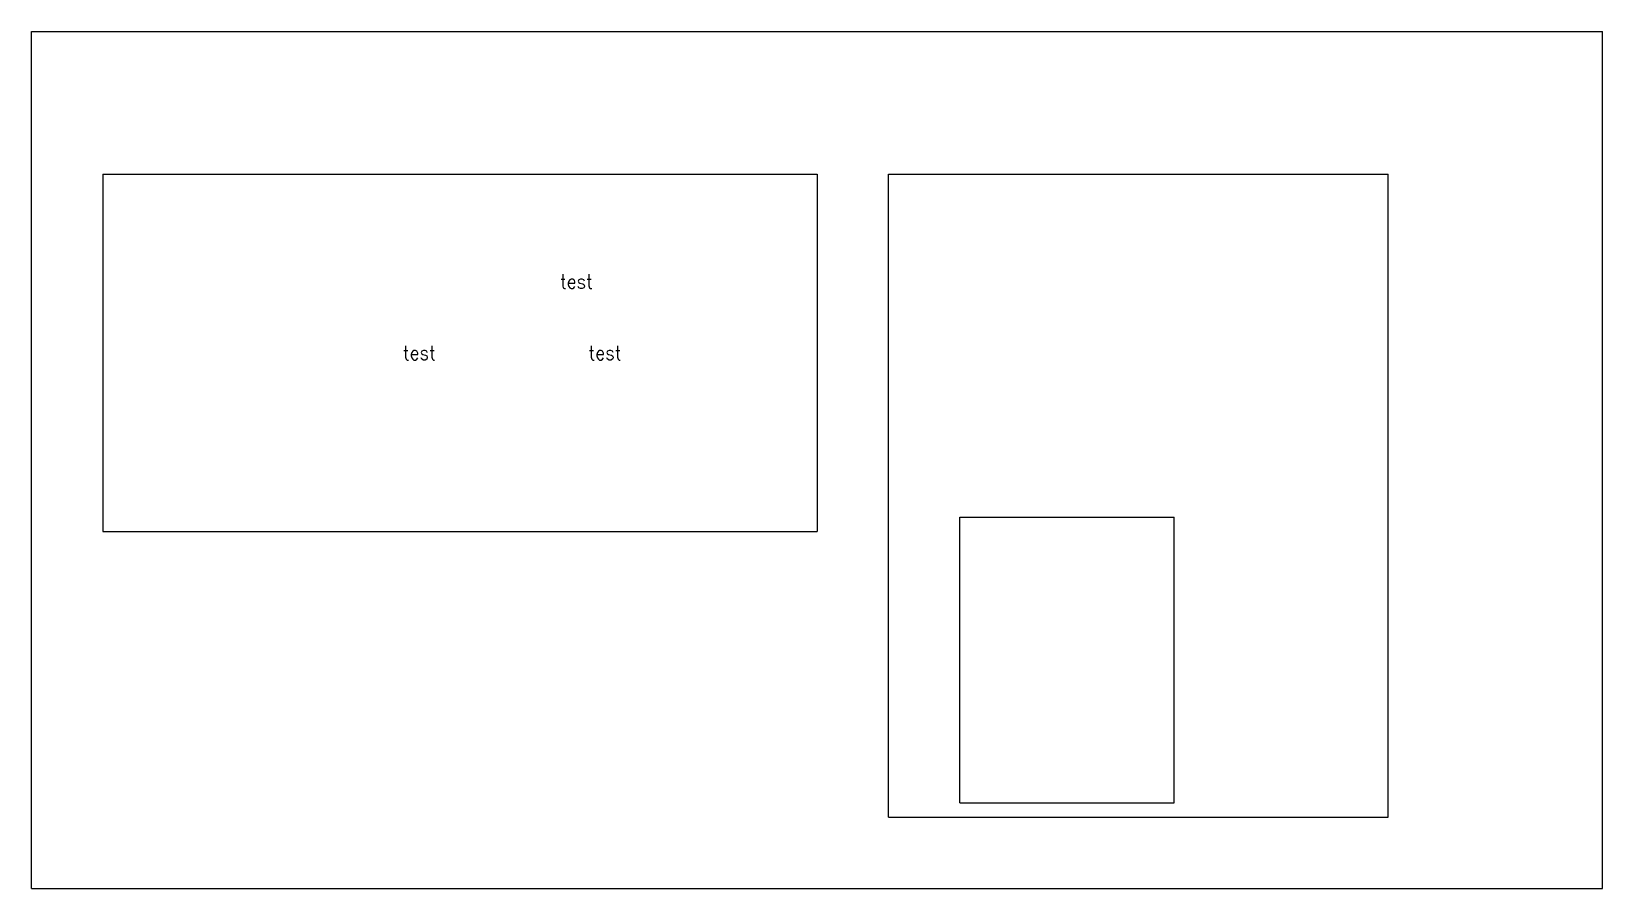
# Model space of a CAD drawing. Header units: millimetres. Extents: x 0 to 110, y 0 to 60.
import ezdxf

# ---------------------------------------------------------------- set-up
doc = ezdxf.new("R2010")
doc.units = ezdxf.units.MM
doc.layers.get('0').update_dxf_attribs({"linetype": 'CONTINUOUS', "lineweight": 25})
doc.layers.add('dimention', color=7, linetype='CONTINUOUS', lineweight=0)
doc.styles.get("Standard").update_dxf_attribs({"font": 'standard'})

msp = doc.modelspace()

# ---------------------------------------------------------------- linework, layer by layer
for p, q in [((0, 0), (0, 60)), ((0, 60), (110, 60)), ((110, 0), (110, 60)), ((5, 50), (55, 50)), ((5, 50), (5, 25)), ((55, 50), (55, 25)), ((60, 5), (60, 50)), ((60, 50), (95, 50)), ((95, 5), (95, 50)), ((65, 26), (80, 26)), ((65, 6), (65, 26)), ((80, 6), (80, 26)), ((5, 25), (55, 25)), ((65, 6), (80, 6)), ((60, 5), (95, 5)), ((0, 0), (110, 0))]:
    msp.add_line(p, q)

# ---------------------------------------------------------------- texts
at = {"layer": 'dimention', "char_height": 1, "width": 2.5559, "attachment_point": 1}
for insert in [(37, 43), (26, 38), (39, 38)]:
    msp.add_mtext('test', dxfattribs=dict(at, insert=insert))

doc.saveas('drawing.dxf')
